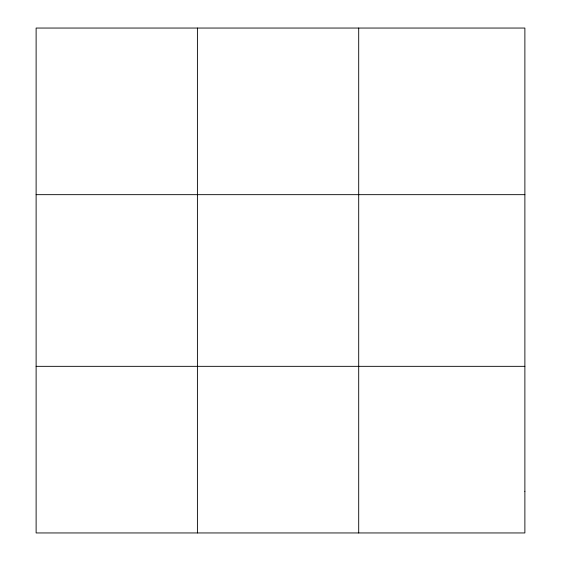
<?xml version="1.0" encoding="UTF-8"?>
<svg xmlns="http://www.w3.org/2000/svg" width="561" height="561" viewBox="0 0 561 561"><rect width="100%" height="100%" fill="white"/><g stroke="black" fill="none" stroke-linecap="round" stroke-linejoin="round"><path stroke-width="0.84" d="M197.409 532.95L197.409 28.05M358.703 532.95L358.703 28.05M36.121 194.667L524.879 194.667M36.121 366.333L524.879 366.333M524.879 491.296L524.879 532.95L36.121 532.95L36.121 28.05L524.879 28.05L524.879 491.296"/></g></svg>
